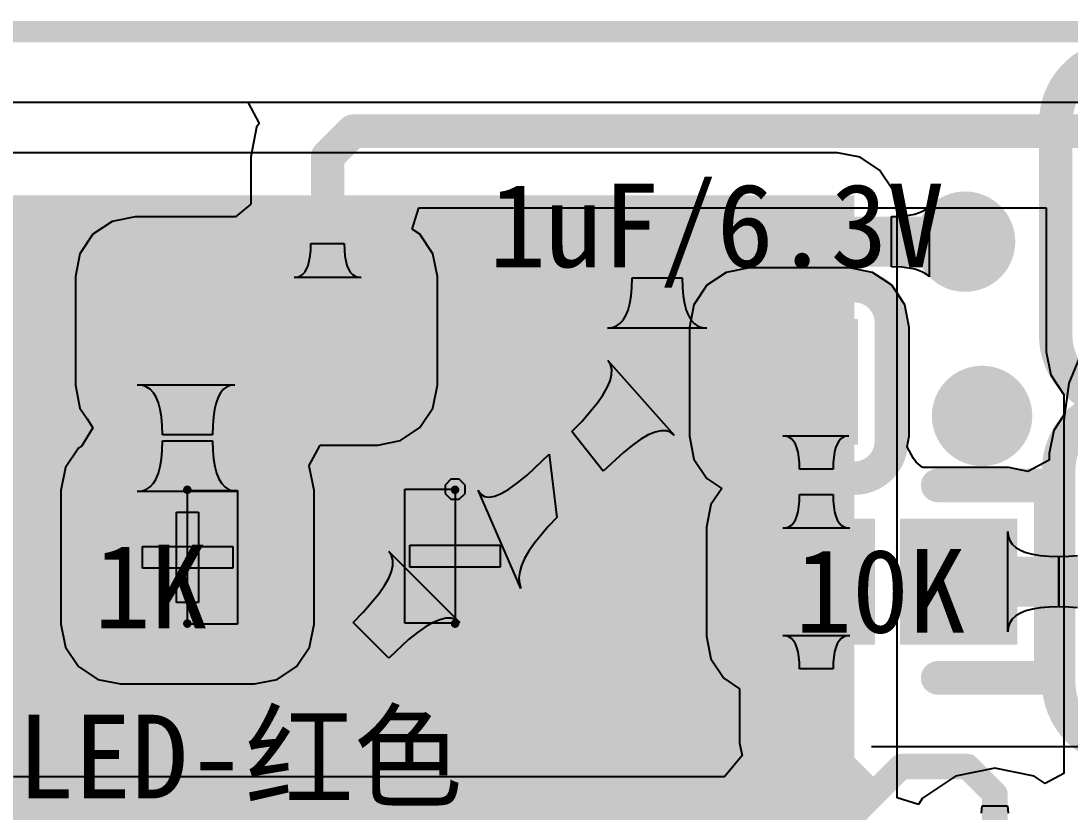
# Model space of a CAD drawing. Header units: millimetres. Extents: x -30 to 3.5, y -1.1 to 91.3.
# Drawn here: x -16.34 to -10.06, y 86.58 to 91.31 of the extents above; entities that cross this region are included whole.
import ezdxf

# ---------------------------------------------------------------- set-up
doc = ezdxf.new("R2010")
doc.units = ezdxf.units.MM
for name, color, linetype in [('BottomLayer', 5, 'Continuous'), ('BottomOverlay', 54, 'Continuous'), ('BottomPaste', 16, 'Continuous'), ('BottomSolder', 6, 'Continuous'), ('KeepOutLayer', 6, 'Continuous'), ('Mechanical15', 56, 'Continuous'), ('Mechanical6', 56, 'Continuous'), ('MultiLayer', 9, 'Continuous'), ('TopLayer', 1, 'Continuous'), ('TopOverlay', 2, 'Continuous'), ('TopPaste', 8, 'Continuous'), ('TopSolder', 216, 'Continuous'), ('ViaHoleLayer', 16, 'Continuous')]:
    doc.layers.add(name, color=color, linetype=linetype)

# ---------------------------------------------------------------- blocks, each defined once
blk = doc.blocks.new('LC_0402_R_21')
at = {"layer": 'TopLayer'}
for points in [[(-0.725, -0.325), (-0.125, -0.325), (-0.725, 0.325), (-0.125, 0.325)], [(0.125, -0.325), (0.725, -0.325), (0.125, 0.325), (0.725, 0.325)]]:
    blk.add_solid(points, dxfattribs=at)
at = {"layer": 'TopOverlay', "const_width": 0.2}
for points in [[(-0.975, 0.575), (-0.3, 0.575)], [(-0.975, -0.575), (-0.975, 0.575)], [(0.3, 0.575), (0.975, 0.575)], [(0.975, -0.575), (0.975, 0.575)], [(-0.975, -0.575), (-0.3, -0.575)], [(0.3, -0.575), (0.975, -0.575)]]:
    blk.add_lwpolyline(points, dxfattribs=at)
at = {"layer": 'TopOverlay', "const_width": 0.1}
for points in [[(-1.025, 0.575, 1), (-0.925, 0.575, 1)], [(-1.025, 0.575, 1), (-0.925, 0.575, 1)], [(-0.35, 0.575, 1), (-0.25, 0.575, 1)], [(0.25, 0.575, 1), (0.35, 0.575, 1)], [(0.925, 0.575, 1), (1.025, 0.575, 1)], [(0.925, 0.575, 1), (1.025, 0.575, 1)], [(-1.025, -0.575, 1), (-0.925, -0.575, 1)], [(-1.025, -0.575, 1), (-0.925, -0.575, 1)], [(-0.35, -0.575, 1), (-0.25, -0.575, 1)], [(0.25, -0.575, 1), (0.35, -0.575, 1)], [(0.925, -0.575, 1), (1.025, -0.575, 1)], [(0.925, -0.575, 1), (1.025, -0.575, 1)]]:
    blk.add_lwpolyline(points, format="xyb", close=True, dxfattribs=at)
at = {"layer": 'TopPaste'}
for points in [[(-0.725, -0.325), (-0.125, -0.325), (-0.725, 0.325), (-0.125, 0.325)], [(0.125, -0.325), (0.725, -0.325), (0.125, 0.325), (0.725, 0.325)]]:
    blk.add_solid(points, dxfattribs=at)
at = {"layer": 'TopSolder'}
for points in [[(-0.7758, -0.3758), (-0.0742, -0.3758), (-0.7758, 0.3758), (-0.0742, 0.3758)], [(0.0742, -0.3758), (0.7758, -0.3758), (0.0742, 0.3758), (0.7758, 0.3758)]]:
    blk.add_solid(points, dxfattribs=at)
blk = doc.blocks.new('LC_0402_R_25')
at = {"layer": 'TopLayer'}
for points in [[(-0.725, -0.325), (-0.125, -0.325), (-0.725, 0.325), (-0.125, 0.325)], [(0.125, -0.325), (0.725, -0.325), (0.125, 0.325), (0.725, 0.325)]]:
    blk.add_solid(points, dxfattribs=at)
at = {"layer": 'TopOverlay', "const_width": 0.2}
for points in [[(-0.975, -0.575), (-0.975, 0.575)], [(-0.975, 0.575), (-0.3, 0.575)], [(0.3, 0.575), (0.975, 0.575)], [(0.975, -0.575), (0.975, 0.575)], [(-0.975, -0.575), (-0.3, -0.575)], [(0.3, -0.575), (0.975, -0.575)]]:
    blk.add_lwpolyline(points, dxfattribs=at)
at = {"layer": 'TopOverlay', "const_width": 0.1}
for points in [[(-1.025, 0.575, 1), (-0.925, 0.575, 1)], [(-1.025, 0.575, 1), (-0.925, 0.575, 1)], [(-0.35, 0.575, 1), (-0.25, 0.575, 1)], [(0.25, 0.575, 1), (0.35, 0.575, 1)], [(0.925, 0.575, 1), (1.025, 0.575, 1)], [(0.925, 0.575, 1), (1.025, 0.575, 1)], [(-1.025, -0.575, 1), (-0.925, -0.575, 1)], [(-1.025, -0.575, 1), (-0.925, -0.575, 1)], [(-0.35, -0.575, 1), (-0.25, -0.575, 1)], [(0.25, -0.575, 1), (0.35, -0.575, 1)], [(0.925, -0.575, 1), (1.025, -0.575, 1)], [(0.925, -0.575, 1), (1.025, -0.575, 1)]]:
    blk.add_lwpolyline(points, format="xyb", close=True, dxfattribs=at)
at = {"layer": 'TopPaste'}
for points in [[(-0.725, -0.325), (-0.125, -0.325), (-0.725, 0.325), (-0.125, 0.325)], [(0.125, -0.325), (0.725, -0.325), (0.125, 0.325), (0.725, 0.325)]]:
    blk.add_solid(points, dxfattribs=at)
at = {"layer": 'TopSolder'}
for points in [[(-0.7758, -0.3758), (-0.0742, -0.3758), (-0.7758, 0.3758), (-0.0742, 0.3758)], [(0.0742, -0.3758), (0.7758, -0.3758), (0.0742, 0.3758), (0.7758, 0.3758)]]:
    blk.add_solid(points, dxfattribs=at)
blk = doc.blocks.new('18650_BATTERY_B_27')
at = {"layer": 'BottomLayer'}
blk.add_solid([(-82.7052, -13.5), (-76.7052, -13.5), (-82.7052, -7.5), (-76.7052, -7.5)], dxfattribs=at)
at = {"layer": 'BottomPaste'}
blk.add_solid([(-82.7052, -13.5), (-76.7052, -13.5), (-82.7052, -7.5), (-76.7052, -7.5)], dxfattribs=at)
at = {"layer": 'BottomSolder'}
blk.add_solid([(-82.8068, -13.6016), (-76.6036, -13.6016), (-82.8068, -7.3984), (-76.6036, -7.3984)], dxfattribs=at)
blk = doc.blocks.new('LED0603_RD_RED_32')
at = {"layer": 'Mechanical15'}
for p, q in [((-0.7996, -0.4035), (-0.7996, 0.3965)), ((-0.7996, 0.3965), (-0.4996, 0.3965)), ((-0.4996, 0.3965), (-0.4996, -0.4035)), ((0.5004, -0.3965), (0.5004, 0.4035)), ((0.5004, 0.4035), (0.8004, 0.4035)), ((0.8004, 0.4035), (0.8004, -0.3965)), ((-0.8244, -0.3435), (-0.8596, -0.3786)), ((-0.7747, -0.3435), (-0.8244, -0.3435)), ((-0.7396, -0.3786), (-0.7747, -0.3435)), ((-0.8596, -0.3786), (-0.8596, -0.4035)), ((-0.8596, -0.4035), (-0.8596, -0.4283)), ((-0.8596, -0.4283), (-0.8244, -0.4635)), ((-0.7996, -0.4035), (-0.7996, -0.4035)), ((-0.4996, -0.4035), (-0.7996, -0.4035)), ((-0.7747, -0.4635), (-0.7396, -0.4283)), ((-0.7396, -0.4035), (-0.7396, -0.3786)), ((-0.7396, -0.4035), (-0.7396, -0.4035)), ((-0.7396, -0.4283), (-0.7396, -0.4035)), ((-0.7396, -0.4035), (-0.7396, -0.4035)), ((0.5004, -0.3965), (0.5004, -0.3965)), ((0.8004, -0.3965), (0.5004, -0.3965)), ((-0.8244, -0.4635), (-0.7747, -0.4635))]:
    blk.add_line(p, q, dxfattribs=at)
at = {"layer": 'Mechanical15', "const_width": 0.0508}
for points in [[(0.8004, 0.4), (-0.7996, 0.4)], [(-0.7996, 0.4), (-0.7996, -0.4)], [(0.8004, 0.4), (0.8004, -0.4)], [(0.8004, -0.4), (-0.7996, -0.4)]]:
    blk.add_lwpolyline(points, dxfattribs=at)
at = {"layer": 'Mechanical15', "const_width": 0.0254}
for points in [[(-0.8123, 0.4, 1), (-0.7869, 0.4, 1)], [(-0.8123, 0.4, 1), (-0.7869, 0.4, 1)], [(0.7877, 0.4, 1), (0.8131, 0.4, 1)], [(0.7877, 0.4, 1), (0.8131, 0.4, 1)], [(-0.8123, -0.4, 1), (-0.7869, -0.4, 1)], [(-0.8123, -0.4, 1), (-0.7869, -0.4, 1)], [(0.7877, -0.4, 1), (0.8131, -0.4, 1)], [(0.7877, -0.4, 1), (0.8131, -0.4, 1)]]:
    blk.add_lwpolyline(points, format="xyb", close=True, dxfattribs=at)
at = {"layer": 'Mechanical6'}
for p, q in [((0.7346, -0.2671), (0.7346, 0.2729)), ((0.7346, 0.2729), (0.8645, 0.2729)), ((0.8645, 0.2729), (0.8645, -0.2671)), ((0.5289, 0.0684), (0.5289, 0.0684)), ((0.5289, 0.0684), (1.0689, 0.0684)), ((0.5289, -0.0616), (0.5289, 0.0684)), ((1.0689, 0.0684), (1.0689, -0.0616)), ((-1.07, 0.0615), (-1.07, 0.0615)), ((-1.07, 0.0615), (-0.53, 0.0615)), ((-1.07, -0.0685), (-1.07, 0.0615)), ((-0.53, 0.0615), (-0.53, -0.0685)), ((1.0689, -0.0616), (0.5289, -0.0616)), ((-0.53, -0.0685), (-1.07, -0.0685)), ((0.7346, -0.2671), (0.7346, -0.2671)), ((0.8645, -0.2671), (0.7346, -0.2671))]:
    blk.add_line(p, q, dxfattribs=at)
at = {"layer": 'TopLayer'}
for points in [[(-0.3997, -0.4034), (-0.3997, 0.3966), (-1.1997, -0.4034), (-1.1997, 0.3966)], [(1.1995, -0.3965), (1.1995, 0.4035), (0.3995, -0.3965), (0.3995, 0.4035)]]:
    blk.add_solid(points, dxfattribs=at)
at = {"layer": 'TopOverlay', "const_width": 0.15}
for points in [[(-1.1897, 0.7543), (-1.4896, 0.4543)], [(-0.1396, 0.7543), (-1.1897, 0.7543)], [(1.3905, 0.7566), (0.2404, 0.7566)], [(1.3905, 0.7565), (1.3905, -0.7235)], [(-1.4896, 0.4543), (-1.4896, 0.3542)], [(-1.4896, 0.3542), (-1.4896, -0.3457)], [(0.2204, 0.3465), (-0.1196, 0.0065)], [(0.2204, 0.3565), (0.2204, -0.3235)], [(0.2204, 0.3565), (0.2204, 0.3465)], [(0.2204, 0.0065), (-0.1196, 0.0065)], [(0.2105, -0.3235), (-0.1196, 0.0065)], [(0.2204, -0.3235), (0.2105, -0.3235)], [(-1.4896, -0.3457), (-1.4896, -0.4458)], [(-1.1897, -0.7458), (-1.4896, -0.4458)], [(-0.1396, -0.7458), (-1.1897, -0.7458)], [(1.3905, -0.7436), (0.2404, -0.7436)]]:
    blk.add_lwpolyline(points, dxfattribs=at)
at = {"layer": 'TopOverlay', "const_width": 0.075}
for points in [[(-1.2272, 0.7543, 1), (-1.1522, 0.7543, 1)], [(-1.2272, 0.7543, 1), (-1.1522, 0.7543, 1)], [(-0.1771, 0.7543, 1), (-0.1021, 0.7543, 1)], [(0.2029, 0.7566, 1), (0.2779, 0.7566, 1)], [(1.353, 0.7566, 1), (1.428, 0.7566, 1)], [(1.353, 0.7565, 1), (1.428, 0.7565, 1)], [(-1.5271, 0.4543, 1), (-1.4521, 0.4543, 1)], [(-1.5271, 0.4543, 1), (-1.4521, 0.4543, 1)], [(-1.5271, 0.3542, 1), (-1.4521, 0.3542, 1)], [(-1.5271, 0.3542, 1), (-1.4521, 0.3542, 1)], [(0.1829, 0.3565, 1), (0.2579, 0.3565, 1)], [(0.1829, 0.3565, 1), (0.2579, 0.3565, 1)], [(0.1829, 0.3465, 1), (0.2579, 0.3465, 1)], [(0.1829, 0.3465, 1), (0.2579, 0.3465, 1)], [(-0.1571, 0.0065, 1), (-0.0821, 0.0065, 1)], [(-0.1571, 0.0065, 1), (-0.0821, 0.0065, 1)], [(-0.1571, 0.0065, 1), (-0.0821, 0.0065, 1)], [(0.1829, 0.0065, 1), (0.2579, 0.0065, 1)], [(0.173, -0.3235, 1), (0.248, -0.3235, 1)], [(0.173, -0.3235, 1), (0.248, -0.3235, 1)], [(0.1829, -0.3235, 1), (0.2579, -0.3235, 1)], [(0.1829, -0.3235, 1), (0.2579, -0.3235, 1)], [(-1.5271, -0.3457, 1), (-1.4521, -0.3457, 1)], [(-1.5271, -0.3457, 1), (-1.4521, -0.3457, 1)], [(-1.5271, -0.4458, 1), (-1.4521, -0.4458, 1)], [(-1.5271, -0.4458, 1), (-1.4521, -0.4458, 1)], [(-1.2272, -0.7458, 1), (-1.1522, -0.7458, 1)], [(-1.2272, -0.7458, 1), (-1.1522, -0.7458, 1)], [(-0.1771, -0.7458, 1), (-0.1021, -0.7458, 1)], [(0.2029, -0.7436, 1), (0.2779, -0.7436, 1)], [(1.353, -0.7235, 1), (1.428, -0.7235, 1)], [(1.353, -0.7436, 1), (1.428, -0.7436, 1)]]:
    blk.add_lwpolyline(points, format="xyb", close=True, dxfattribs=at)
at = {"layer": 'TopPaste'}
for points in [[(-0.3997, -0.4034), (-0.3997, 0.3966), (-1.1997, -0.4034), (-1.1997, 0.3966)], [(1.1995, -0.3965), (1.1995, 0.4035), (0.3995, -0.3965), (0.3995, 0.4035)]]:
    blk.add_solid(points, dxfattribs=at)
at = {"layer": 'TopSolder'}
for points in [[(1.3011, -0.4981), (1.3011, 0.5051), (0.2979, -0.4981), (0.2979, 0.5051)], [(-0.2981, -0.505), (-0.2981, 0.4982), (-1.3013, -0.505), (-1.3013, 0.4982)]]:
    blk.add_solid(points, dxfattribs=at)
blk = doc.blocks.new('LC_0402_C_50')
at = {"layer": 'TopLayer'}
for points in [[(-0.725, -0.325), (-0.125, -0.325), (-0.725, 0.325), (-0.125, 0.325)], [(0.125, -0.325), (0.725, -0.325), (0.125, 0.325), (0.725, 0.325)]]:
    blk.add_solid(points, dxfattribs=at)
at = {"layer": 'TopOverlay', "const_width": 0.2}
for points in [[(-0.975, 0.355, -0.414214), (-0.755, 0.575)], [(0.755, 0.575, -0.414214), (0.975, 0.355)], [(-0.755, -0.575, -0.414214), (-0.975, -0.355)], [(0.975, -0.355, -0.414214), (0.755, -0.575)]]:
    blk.add_lwpolyline(points, format="xyb", dxfattribs=at)
at = {"layer": 'TopOverlay', "const_width": 0.1}
for points in [[(-0.805, 0.575, 1), (-0.705, 0.575, 1)], [(-0.8, 0.575, 1), (-0.7, 0.575, 1)], [(-0.35, 0.575, 1), (-0.25, 0.575, 1)], [(0.25, 0.575, 1), (0.35, 0.575, 1)], [(0.7, 0.575, 1), (0.8, 0.575, 1)], [(0.705, 0.575, 1), (0.805, 0.575, 1)], [(-1.025, 0.355, 1), (-0.925, 0.355, 1)], [(-1.025, 0.355, 1), (-0.925, 0.355, 1)], [(0.925, 0.355, 1), (1.025, 0.355, 1)], [(0.925, 0.355, 1), (1.025, 0.355, 1)], [(-1.025, -0.355, 1), (-0.925, -0.355, 1)], [(-1.025, -0.355, 1), (-0.925, -0.355, 1)], [(0.925, -0.355, 1), (1.025, -0.355, 1)], [(0.925, -0.355, 1), (1.025, -0.355, 1)], [(-0.805, -0.575, 1), (-0.705, -0.575, 1)], [(-0.8, -0.575, 1), (-0.7, -0.575, 1)], [(-0.35, -0.575, 1), (-0.25, -0.575, 1)], [(0.25, -0.575, 1), (0.35, -0.575, 1)], [(0.7, -0.575, 1), (0.8, -0.575, 1)], [(0.705, -0.575, 1), (0.805, -0.575, 1)]]:
    blk.add_lwpolyline(points, format="xyb", close=True, dxfattribs=at)
at = {"layer": 'TopOverlay', "const_width": 0.2}
for points in [[(-0.3, 0.575), (-0.75, 0.575)], [(0.75, 0.575), (0.3, 0.575)], [(-0.975, 0.355), (-0.975, -0.355)], [(0.975, 0.355), (0.975, -0.355)], [(-0.3, -0.575), (-0.75, -0.575)], [(0.75, -0.575), (0.3, -0.575)]]:
    blk.add_lwpolyline(points, dxfattribs=at)
at = {"layer": 'TopPaste'}
for points in [[(-0.725, -0.325), (-0.125, -0.325), (-0.725, 0.325), (-0.125, 0.325)], [(0.125, -0.325), (0.725, -0.325), (0.125, 0.325), (0.725, 0.325)]]:
    blk.add_solid(points, dxfattribs=at)
at = {"layer": 'TopSolder'}
for points in [[(-0.7758, -0.3758), (-0.0742, -0.3758), (-0.7758, 0.3758), (-0.0742, 0.3758)], [(0.0742, -0.3758), (0.7758, -0.3758), (0.0742, 0.3758), (0.7758, 0.3758)]]:
    blk.add_solid(points, dxfattribs=at)
blk = doc.blocks.new('LC_0805_C_51')
at = {"layer": 'TopLayer'}
for points in [[(-1.47, -0.735), (-0.31, -0.735), (-1.47, 0.735), (-0.31, 0.735)], [(0.31, -0.735), (1.47, -0.735), (0.31, 0.735), (1.47, 0.735)]]:
    blk.add_solid(points, dxfattribs=at)
at = {"layer": 'TopOverlay', "const_width": 0.2}
for points in [[(-1.77, 0.635, -0.414214), (-1.37, 1.035)], [(1.37, 1.035, -0.414213), (1.77, 0.635)], [(-1.37, -1.035, -0.414213), (-1.77, -0.635)], [(1.77, -0.635, -0.414214), (1.37, -1.035)]]:
    blk.add_lwpolyline(points, format="xyb", dxfattribs=at)
for points in [[(-1.37, 1.035), (-0.45, 1.035)], [(0.45, 1.035), (1.37, 1.035)], [(-1.77, -0.635), (-1.77, 0.635)], [(1.77, -0.635), (1.77, 0.635)], [(-1.37, -1.035), (-0.45, -1.035)], [(0.45, -1.035), (1.37, -1.035)]]:
    blk.add_lwpolyline(points, dxfattribs=at)
at = {"layer": 'TopOverlay', "const_width": 0.1}
for points in [[(-1.42, 1.035, 1), (-1.32, 1.035, 1)], [(-1.42, 1.035, 1), (-1.32, 1.035, 1)], [(-0.5, 1.035, 1), (-0.4, 1.035, 1)], [(0.4, 1.035, 1), (0.5, 1.035, 1)], [(1.32, 1.035, 1), (1.42, 1.035, 1)], [(1.32, 1.035, 1), (1.42, 1.035, 1)], [(-1.82, 0.635, 1), (-1.72, 0.635, 1)], [(-1.82, 0.635, 1), (-1.72, 0.635, 1)], [(1.72, 0.635, 1), (1.82, 0.635, 1)], [(1.72, 0.635, 1), (1.82, 0.635, 1)], [(-1.82, -0.635, 1), (-1.72, -0.635, 1)], [(-1.82, -0.635, 1), (-1.72, -0.635, 1)], [(1.72, -0.635, 1), (1.82, -0.635, 1)], [(1.72, -0.635, 1), (1.82, -0.635, 1)], [(-1.42, -1.035, 1), (-1.32, -1.035, 1)], [(-1.42, -1.035, 1), (-1.32, -1.035, 1)], [(-0.5, -1.035, 1), (-0.4, -1.035, 1)], [(0.4, -1.035, 1), (0.5, -1.035, 1)], [(1.32, -1.035, 1), (1.42, -1.035, 1)], [(1.32, -1.035, 1), (1.42, -1.035, 1)]]:
    blk.add_lwpolyline(points, format="xyb", close=True, dxfattribs=at)
at = {"layer": 'TopPaste'}
for points in [[(-1.47, -0.735), (-0.31, -0.735), (-1.47, 0.735), (-0.31, 0.735)], [(0.31, -0.735), (1.47, -0.735), (0.31, 0.735), (1.47, 0.735)]]:
    blk.add_solid(points, dxfattribs=at)
at = {"layer": 'TopSolder'}
for points in [[(-1.5716, -0.8366), (-0.2084, -0.8366), (-1.5716, 0.8366), (-0.2084, 0.8366)], [(0.2084, -0.8366), (1.5716, -0.8366), (0.2084, 0.8366), (1.5716, 0.8366)]]:
    blk.add_solid(points, dxfattribs=at)
blk = doc.blocks.new('LC_0805_C_52')
at = {"layer": 'TopLayer'}
for points in [[(-1.47, -0.735), (-0.31, -0.735), (-1.47, 0.735), (-0.31, 0.735)], [(0.31, -0.735), (1.47, -0.735), (0.31, 0.735), (1.47, 0.735)]]:
    blk.add_solid(points, dxfattribs=at)
at = {"layer": 'TopOverlay', "const_width": 0.2}
for points in [[(-1.77, 0.635, -0.414214), (-1.37, 1.035)], [(1.37, 1.035, -0.414213), (1.77, 0.635)], [(-1.37, -1.035, -0.414213), (-1.77, -0.635)], [(1.77, -0.635, -0.414214), (1.37, -1.035)]]:
    blk.add_lwpolyline(points, format="xyb", dxfattribs=at)
for points in [[(-1.37, 1.035), (-0.45, 1.035)], [(0.45, 1.035), (1.37, 1.035)], [(-1.77, -0.635), (-1.77, 0.635)], [(1.77, -0.635), (1.77, 0.635)], [(-1.37, -1.035), (-0.45, -1.035)], [(0.45, -1.035), (1.37, -1.035)]]:
    blk.add_lwpolyline(points, dxfattribs=at)
at = {"layer": 'TopOverlay', "const_width": 0.1}
for points in [[(-1.42, 1.035, 1), (-1.32, 1.035, 1)], [(-1.42, 1.035, 1), (-1.32, 1.035, 1)], [(-0.5, 1.035, 1), (-0.4, 1.035, 1)], [(0.4, 1.035, 1), (0.5, 1.035, 1)], [(1.32, 1.035, 1), (1.42, 1.035, 1)], [(1.32, 1.035, 1), (1.42, 1.035, 1)], [(-1.82, 0.635, 1), (-1.72, 0.635, 1)], [(-1.82, 0.635, 1), (-1.72, 0.635, 1)], [(1.72, 0.635, 1), (1.82, 0.635, 1)], [(1.72, 0.635, 1), (1.82, 0.635, 1)], [(-1.82, -0.635, 1), (-1.72, -0.635, 1)], [(-1.82, -0.635, 1), (-1.72, -0.635, 1)], [(1.72, -0.635, 1), (1.82, -0.635, 1)], [(1.72, -0.635, 1), (1.82, -0.635, 1)], [(-1.42, -1.035, 1), (-1.32, -1.035, 1)], [(-1.42, -1.035, 1), (-1.32, -1.035, 1)], [(-0.5, -1.035, 1), (-0.4, -1.035, 1)], [(0.4, -1.035, 1), (0.5, -1.035, 1)], [(1.32, -1.035, 1), (1.42, -1.035, 1)], [(1.32, -1.035, 1), (1.42, -1.035, 1)]]:
    blk.add_lwpolyline(points, format="xyb", close=True, dxfattribs=at)
at = {"layer": 'TopPaste'}
for points in [[(-1.47, -0.735), (-0.31, -0.735), (-1.47, 0.735), (-0.31, 0.735)], [(0.31, -0.735), (1.47, -0.735), (0.31, 0.735), (1.47, 0.735)]]:
    blk.add_solid(points, dxfattribs=at)
at = {"layer": 'TopSolder'}
for points in [[(-1.5716, -0.8366), (-0.2084, -0.8366), (-1.5716, 0.8366), (-0.2084, 0.8366)], [(0.2084, -0.8366), (1.5716, -0.8366), (0.2084, 0.8366), (1.5716, 0.8366)]]:
    blk.add_solid(points, dxfattribs=at)

msp = doc.modelspace()

# ---------------------------------------------------------------- linework, layer by layer
at = {"layer": 'BottomLayer'}
for p, q in [((-25.0212, 90.826), (-4.1961, 90.826)), ((-11.4564, 90.5237), (-17.4564, 90.5237)), ((-11.3198, 90.4965), (-11.4564, 90.5237)), ((-11.2041, 90.4191), (-11.3198, 90.4965)), ((-11.1267, 90.3034), (-11.2041, 90.4191)), ((-11.0995, 90.1668), (-11.1267, 90.3034)), ((-11.0995, 86.6676), (-11.0995, 90.1668)), ((-9.9881, 89.3541), (-10.0737, 89.1473)), ((-10.0737, 89.1473), (-10.1029, 88.9254)), ((-10.1029, 88.9254), (-10.1029, 86.8136)), ((-10.7497, 86.7982), (-10.9482, 86.6656)), ((-10.5156, 86.8448), (-10.7497, 86.7982)), ((-10.2815, 86.7982), (-10.5156, 86.8448)), ((-10.2149, 86.7537), (-10.2815, 86.7982)), ((-10.1029, 86.8136), (-10.2149, 86.7537)), ((-10.9725, 86.6291), (-11.0995, 86.6676)), ((-10.9482, 86.6656), (-10.9725, 86.6291))]:
    msp.add_line(p, q, dxfattribs=at)
for points, const_width in [([(-10.8434, 89.9922, 1), (-10.5434, 89.9922, 1)], 0.3), ([(-10.7418, 88.9508, 1), (-10.4418, 88.9508, 1)], 0.3), ([(-14.9994, 87.2236, 1), (-13.4994, 87.2236, 1)], 1.5)]:
    msp.add_lwpolyline(points, format="xyb", close=True, dxfattribs=dict(at, const_width=const_width))
at = {"layer": 'BottomLayer', "const_width": 3}
msp.add_lwpolyline([(-17.923, 83.55), (-14.2494, 87.2236)], dxfattribs=at)
at = {"layer": 'BottomOverlay'}
msp.add_line((-11.2522, 86.9751), (-6.1104, 86.9751), dxfattribs=at)
at = {"layer": 'KeepOutLayer', "const_width": 0.127}
msp.add_lwpolyline([(-26.9748, 91.2476), (-2.032, 91.2476)], dxfattribs=at)
at = {"layer": 'MultiLayer', "const_width": 0.3}
for points in [[(-10.8434, 89.9922, 1), (-10.5434, 89.9922, 1)], [(-10.7418, 88.9508, 1), (-10.4418, 88.9508, 1)]]:
    msp.add_lwpolyline(points, format="xyb", close=True, dxfattribs=at)
at = {"layer": 'TopLayer'}
for p, q in [((-20.5009, 90.826), (-14.9797, 90.826)), ((-14.9797, 90.826), (-14.9118, 90.699)), ((-14.9118, 90.699), (-14.9273, 90.6758)), ((-14.9273, 90.6758), (-14.9622, 90.5002)), ((-14.9622, 90.5002), (-14.9622, 90.2155)), ((-14.9622, 90.2155), (-15.0534, 90.1407)), ((-13.9969, 90.0668), (-13.9584, 90.1938)), ((-13.9584, 90.1938), (-10.2089, 90.1938)), ((-10.9526, 90.1716), (-10.9355, 90.1806)), ((-10.9355, 90.1806), (-10.9205, 90.1908)), ((-10.9205, 90.1908), (-10.9076, 90.2022)), ((-10.9076, 90.2022), (-10.9076, 89.7822)), ((-10.2089, 90.1938), (-10.2089, 89.3334)), ((-15.79, 90.1135), (-15.9057, 90.0361)), ((-15.6534, 90.1407), (-15.79, 90.1135)), ((-15.0534, 90.1407), (-15.6534, 90.1407)), ((-11.1332, 90.1422), (-11.1009, 90.1428)), ((-11.1332, 89.8422), (-11.1332, 90.1422)), ((-11.1009, 90.1428), (-11.0429, 90.1476)), ((-11.0429, 90.1476), (-11.0171, 90.1518)), ((-11.0171, 90.1518), (-10.9934, 90.1572)), ((-10.9934, 90.1572), (-10.972, 90.1638)), ((-10.972, 90.1638), (-10.9526, 90.1716)), ((-13.9511, 90.0361), (-13.9969, 90.0668)), ((-15.9057, 90.0361), (-15.9831, 89.9204)), ((-13.8737, 89.9204), (-13.9511, 90.0361)), ((-14.6074, 89.9074), (-14.6044, 89.9419)), ((-14.6044, 89.9419), (-14.6034, 89.9805)), ((-14.6034, 89.9805), (-14.4034, 89.9805)), ((-14.4034, 89.9805), (-14.4024, 89.9419)), ((-14.4024, 89.9419), (-14.3994, 89.9074)), ((-15.9831, 89.9204), (-16.0103, 89.7838)), ((-14.6194, 89.8505), (-14.6124, 89.8769)), ((-14.6124, 89.8769), (-14.6074, 89.9074)), ((-14.3994, 89.9074), (-14.3944, 89.8769)), ((-14.3944, 89.8769), (-14.3874, 89.8505)), ((-13.8465, 89.7838), (-13.8737, 89.9204)), ((-14.6524, 89.7957), (-14.6394, 89.8099)), ((-14.6394, 89.8099), (-14.6284, 89.8282)), ((-14.6284, 89.8282), (-14.6194, 89.8505)), ((-14.3874, 89.8505), (-14.3784, 89.8282)), ((-14.3784, 89.8282), (-14.3674, 89.8099)), ((-14.3674, 89.8099), (-14.3544, 89.7957)), ((-12.1206, 89.8087), (-12.2363, 89.7313)), ((-11.984, 89.8359), (-12.1206, 89.8087)), ((-11.384, 89.8359), (-11.984, 89.8359)), ((-11.2474, 89.8087), (-11.384, 89.8359)), ((-11.1317, 89.7313), (-11.2474, 89.8087)), ((-11.0708, 89.8398), (-11.1332, 89.8422)), ((-11.0429, 89.8368), (-11.0708, 89.8398)), ((-11.0171, 89.8326), (-11.0429, 89.8368)), ((-10.9934, 89.8272), (-11.0171, 89.8326)), ((-10.972, 89.8206), (-10.9934, 89.8272)), ((-10.9526, 89.8128), (-10.972, 89.8206)), ((-10.9355, 89.8038), (-10.9526, 89.8128)), ((-10.9205, 89.7936), (-10.9355, 89.8038)), ((-16.0103, 89.7838), (-16.0103, 89.1338)), ((-14.7034, 89.7775), (-14.6844, 89.7795)), ((-14.3034, 89.7775), (-14.7034, 89.7775)), ((-14.6844, 89.7795), (-14.6674, 89.7856)), ((-14.6674, 89.7856), (-14.6524, 89.7957)), ((-14.3544, 89.7957), (-14.3394, 89.7856)), ((-14.3394, 89.7856), (-14.3224, 89.7795)), ((-14.3224, 89.7795), (-14.3034, 89.7775)), ((-13.8465, 89.1338), (-13.8465, 89.7838)), ((-12.6855, 89.7187), (-12.684, 89.7757)), ((-12.684, 89.7757), (-12.384, 89.7757)), ((-12.384, 89.7757), (-12.3825, 89.7187)), ((-10.9076, 89.7822), (-10.9205, 89.7936)), ((-12.6899, 89.6677), (-12.6855, 89.7187)), ((-12.3825, 89.7187), (-12.3781, 89.6677)), ((-12.2363, 89.7313), (-12.3137, 89.6156)), ((-11.0543, 89.6156), (-11.1317, 89.7313)), ((-12.7075, 89.5837), (-12.6972, 89.6227)), ((-12.6972, 89.6227), (-12.6899, 89.6677)), ((-12.3781, 89.6677), (-12.3708, 89.6227)), ((-12.3708, 89.6227), (-12.3605, 89.5837)), ((-12.3137, 89.6156), (-12.3409, 89.479)), ((-11.0271, 89.479), (-11.0543, 89.6156)), ((-12.7368, 89.5237), (-12.7207, 89.5507)), ((-12.7207, 89.5507), (-12.7075, 89.5837)), ((-12.3605, 89.5837), (-12.3473, 89.5507)), ((-12.3473, 89.5507), (-12.3312, 89.5237)), ((-12.8028, 89.4787), (-12.7779, 89.4877)), ((-12.7779, 89.4877), (-12.7559, 89.5027)), ((-12.7559, 89.5027), (-12.7368, 89.5237)), ((-12.3312, 89.5237), (-12.3121, 89.5027)), ((-12.3121, 89.5027), (-12.2901, 89.4877)), ((-12.2901, 89.4877), (-12.2652, 89.4787)), ((-12.8307, 89.4757), (-12.8028, 89.4787)), ((-12.2373, 89.4757), (-12.8307, 89.4757)), ((-12.3409, 89.479), (-12.3409, 88.829)), ((-12.2652, 89.4787), (-12.2373, 89.4757)), ((-11.0271, 88.829), (-11.0271, 89.479)), ((-10.2089, 89.3334), (-10.1817, 89.1968)), ((-12.8121, 89.2574), (-12.8277, 89.2816)), ((-12.8277, 89.2816), (-12.4314, 88.8353)), ((-12.8048, 89.2292), (-12.8121, 89.2574)), ((-12.8149, 89.1605), (-12.8057, 89.1969)), ((-12.8057, 89.1969), (-12.8048, 89.2292)), ((-10.1817, 89.1968), (-10.1043, 89.0811)), ((-16.0103, 89.1338), (-15.9831, 88.9972)), ((-15.6121, 89.1341), (-15.6406, 89.1371)), ((-15.6406, 89.1371), (-15.0567, 89.1371)), ((-15.5866, 89.1251), (-15.6121, 89.1341)), ((-15.5641, 89.1101), (-15.5866, 89.1251)), ((-15.5446, 89.0891), (-15.5641, 89.1101)), ((-15.125, 89.1101), (-15.1424, 89.0891)), ((-15.1049, 89.1251), (-15.125, 89.1101)), ((-15.0821, 89.1341), (-15.1049, 89.1251)), ((-15.0567, 89.1371), (-15.0821, 89.1341)), ((-13.8737, 88.9972), (-13.8465, 89.1338)), ((-12.8579, 89.0757), (-12.8323, 89.1201)), ((-12.8323, 89.1201), (-12.8149, 89.1605)), ((-15.5281, 89.0621), (-15.5446, 89.0891)), ((-15.5146, 89.0291), (-15.5281, 89.0621)), ((-15.1571, 89.0621), (-15.1692, 89.0291)), ((-15.1424, 89.0891), (-15.1571, 89.0621)), ((-12.8918, 89.0272), (-12.8579, 89.0757)), ((-10.1043, 89.0811), (-10.1029, 89.0801)), ((-10.1029, 89.0801), (-10.1029, 88.9545)), ((-15.9831, 88.9972), (-15.9408, 88.934)), ((-15.5041, 88.9901), (-15.5146, 89.0291)), ((-15.4966, 88.9451), (-15.5041, 88.9901)), ((-15.1785, 88.9901), (-15.1852, 88.9451)), ((-15.1692, 89.0291), (-15.1785, 88.9901)), ((-13.9511, 88.8815), (-13.8737, 88.9972)), ((-12.9842, 88.918), (-12.8918, 89.0272)), ((-15.9408, 88.934), (-15.9063, 88.8805)), ((-15.4921, 88.8941), (-15.4966, 88.9451)), ((-15.1852, 88.9451), (-15.1892, 88.8941)), ((-10.1029, 88.9545), (-10.1637, 88.8636)), ((-15.9063, 88.8805), (-15.9713, 88.7725)), ((-15.4906, 88.8371), (-15.4921, 88.8941)), ((-15.1892, 88.8941), (-15.1906, 88.8371)), ((-14.0668, 88.8041), (-13.9511, 88.8815)), ((-13.0428, 88.8573), (-12.9842, 88.918)), ((-12.8557, 88.6202), (-13.0428, 88.8573)), ((-12.5109, 88.8625), (-12.5465, 88.8541)), ((-12.4799, 88.8622), (-12.5109, 88.8625)), ((-12.4534, 88.8531), (-12.4799, 88.8622)), ((-10.1637, 88.8636), (-10.1909, 88.727)), ((-15.4921, 88.7449), (-15.4906, 88.8024)), ((-15.1906, 88.8371), (-15.4906, 88.8371)), ((-15.4906, 88.8024), (-15.1906, 88.8024)), ((-15.1906, 88.8024), (-15.1891, 88.7449)), ((-14.2034, 88.7769), (-14.0668, 88.8041)), ((-12.6314, 88.811), (-12.6806, 88.7764)), ((-12.5867, 88.8369), (-12.6314, 88.811)), ((-12.5465, 88.8541), (-12.5867, 88.8369)), ((-12.4314, 88.8353), (-12.4534, 88.8531)), ((-12.3409, 88.829), (-12.3137, 88.6924)), ((-11.7634, 88.8303), (-11.7824, 88.8323)), ((-11.7824, 88.8323), (-11.3873, 88.8323)), ((-11.7464, 88.8243), (-11.7634, 88.8303)), ((-11.7314, 88.8143), (-11.7464, 88.8243)), ((-11.7184, 88.8003), (-11.7314, 88.8143)), ((-11.7074, 88.7823), (-11.7184, 88.8003)), ((-11.4482, 88.8003), (-11.4586, 88.7823)), ((-11.4358, 88.8143), (-11.4482, 88.8003)), ((-11.4215, 88.8243), (-11.4358, 88.8143)), ((-11.4054, 88.8303), (-11.4215, 88.8243)), ((-11.3873, 88.8323), (-11.4054, 88.8303)), ((-11.0397, 88.766), (-11.0271, 88.829)), ((-15.9929, 88.7581), (-16.0703, 88.6423)), ((-15.9713, 88.7725), (-15.9929, 88.7581)), ((-15.4966, 88.6933), (-15.4921, 88.7449)), ((-15.1891, 88.7449), (-15.1846, 88.6933)), ((-14.616, 88.6499), (-14.5481, 88.7769)), ((-14.5481, 88.7769), (-14.2034, 88.7769)), ((-12.7344, 88.7331), (-12.8557, 88.6202)), ((-12.6806, 88.7764), (-12.7344, 88.7331)), ((-11.6984, 88.7603), (-11.7074, 88.7823)), ((-11.6914, 88.7343), (-11.6984, 88.7603)), ((-11.6864, 88.7043), (-11.6914, 88.7343)), ((-11.4738, 88.7343), (-11.4786, 88.7043)), ((-11.4672, 88.7603), (-11.4738, 88.7343)), ((-11.4586, 88.7823), (-11.4672, 88.7603)), ((-11.0023, 88.696), (-11.0397, 88.766)), ((-15.5041, 88.6479), (-15.4966, 88.6933)), ((-15.1846, 88.6933), (-15.1771, 88.6479)), ((-13.3112, 88.5973), (-13.1787, 88.7214)), ((-13.1787, 88.7214), (-13.1326, 88.3433)), ((-12.3137, 88.6924), (-12.2363, 88.5767)), ((-11.6834, 88.6703), (-11.6864, 88.7043)), ((-11.6824, 88.6323), (-11.6834, 88.6703)), ((-11.4815, 88.6703), (-11.4824, 88.6323)), ((-11.4786, 88.7043), (-11.4815, 88.6703)), ((-10.9857, 88.6751), (-11.0023, 88.696)), ((-10.9494, 88.6442), (-10.9857, 88.6751)), ((-10.1909, 88.6859), (-10.3179, 88.6193)), ((-10.1909, 88.727), (-10.1909, 88.6859)), ((-16.0703, 88.6423), (-16.0974, 88.5057)), ((-15.5281, 88.5752), (-15.5146, 88.6085)), ((-15.5146, 88.6085), (-15.5041, 88.6479)), ((-15.1771, 88.6479), (-15.1666, 88.6085)), ((-15.1666, 88.6085), (-15.1531, 88.5752)), ((-14.6109, 88.6423), (-14.616, 88.6499)), ((-14.5837, 88.5057), (-14.6109, 88.6423)), ((-11.4824, 88.6323), (-11.6824, 88.6323)), ((-10.9447, 88.6421), (-10.9494, 88.6442)), ((-10.4324, 88.6421), (-10.9447, 88.6421)), ((-10.3179, 88.6193), (-10.4324, 88.6421)), ((-15.5641, 88.5267), (-15.5446, 88.5479)), ((-15.5446, 88.5479), (-15.5281, 88.5752)), ((-15.1531, 88.5752), (-15.1366, 88.5479)), ((-15.1366, 88.5479), (-15.1171, 88.5267)), ((-13.4198, 88.5138), (-13.3685, 88.5505)), ((-13.3685, 88.5505), (-13.3112, 88.5973)), ((-12.2363, 88.5767), (-12.148, 88.5177)), ((-16.0974, 88.5057), (-16.0974, 87.7057)), ((-15.6406, 88.4994), (-15.6121, 88.5024)), ((-15.0406, 88.4994), (-15.6406, 88.4994)), ((-15.6121, 88.5024), (-15.5866, 88.5115)), ((-15.5866, 88.5115), (-15.5641, 88.5267)), ((-15.1171, 88.5267), (-15.0946, 88.5115)), ((-15.0946, 88.5115), (-15.0691, 88.5024)), ((-15.0691, 88.5024), (-15.0406, 88.4994)), ((-14.5837, 87.7057), (-14.5837, 88.5057)), ((-13.3477, 87.919), (-13.603, 88.5063)), ((-13.603, 88.5063), (-13.5873, 88.4822)), ((-13.5873, 88.4822), (-13.5657, 88.4682)), ((-13.5047, 88.4707), (-13.4652, 88.4872)), ((-13.4652, 88.4872), (-13.4198, 88.5138)), ((-12.148, 88.5177), (-12.2121, 88.4218)), ((-11.6834, 88.4433), (-11.6824, 88.4819)), ((-11.6824, 88.4819), (-11.4824, 88.4819)), ((-11.4824, 88.4819), (-11.4814, 88.4433)), ((-13.5657, 88.4682), (-13.5382, 88.4644)), ((-13.5382, 88.4644), (-13.5047, 88.4707)), ((-12.2121, 88.4218), (-12.2393, 88.2852)), ((-11.6864, 88.4088), (-11.6834, 88.4433)), ((-11.4814, 88.4433), (-11.4784, 88.4088)), ((-11.6984, 88.3519), (-11.6914, 88.3783)), ((-11.6914, 88.3783), (-11.6864, 88.4088)), ((-11.4784, 88.4088), (-11.4734, 88.3783)), ((-11.4734, 88.3783), (-11.4664, 88.3519)), ((-13.1326, 88.3433), (-13.1849, 88.2889)), ((-11.7464, 88.287), (-11.7314, 88.2971)), ((-11.7314, 88.2971), (-11.7184, 88.3113)), ((-11.7184, 88.3113), (-11.7074, 88.3296)), ((-11.7074, 88.3296), (-11.6984, 88.3519)), ((-11.4664, 88.3519), (-11.4574, 88.3296)), ((-11.4574, 88.3296), (-11.4464, 88.3113)), ((-11.4464, 88.3113), (-11.4334, 88.2971)), ((-11.4334, 88.2971), (-11.4184, 88.287)), ((-13.1849, 88.2889), (-13.2689, 88.1881)), ((-12.2393, 88.2852), (-12.2393, 87.6352)), ((-11.7824, 88.2789), (-11.7634, 88.2809)), ((-11.3824, 88.2789), (-11.7824, 88.2789)), ((-11.7634, 88.2809), (-11.7464, 88.287)), ((-11.4184, 88.287), (-11.4014, 88.2809)), ((-11.4014, 88.2809), (-11.3824, 88.2789)), ((-10.4387, 87.6602), (-10.4387, 88.2602)), ((-10.4387, 88.2602), (-10.4357, 88.2317)), ((-10.4357, 88.2317), (-10.4266, 88.2062)), ((-13.2689, 88.1881), (-13.3007, 88.1417)), ((-10.4266, 88.2062), (-10.4115, 88.1837)), ((-10.4115, 88.1837), (-10.3903, 88.1642)), ((-14.1211, 88.1168), (-14.1381, 88.1402)), ((-14.1381, 88.1402), (-13.7138, 87.7159)), ((-14.1126, 88.0893), (-14.1211, 88.1168)), ((-13.3007, 88.1417), (-13.3256, 88.098)), ((-10.3903, 88.1642), (-10.363, 88.1477)), ((-10.363, 88.1477), (-10.3296, 88.1342)), ((-10.3296, 88.1342), (-10.2903, 88.1237)), ((-10.2903, 88.1237), (-10.2448, 88.1162)), ((-10.2448, 88.1162), (-10.1933, 88.1117)), ((-10.1933, 88.1117), (-10.1357, 88.1102)), ((-10.1357, 88.1102), (-10.1357, 87.8102)), ((-10.1307, 88.1102), (-10.0731, 88.1117)), ((-10.1307, 87.8102), (-10.1307, 88.1102)), ((-10.0731, 88.1117), (-10.0216, 88.1162)), ((-14.1211, 88.0214), (-14.1126, 88.0574)), ((-14.1126, 88.0574), (-14.1126, 88.0893)), ((-13.3437, 88.0569), (-13.355, 88.0184)), ((-13.3256, 88.098), (-13.3437, 88.0569)), ((-14.1636, 87.9365), (-14.1381, 87.9811)), ((-14.1381, 87.9811), (-14.1211, 88.0214)), ((-13.355, 88.0184), (-13.3594, 87.9826)), ((-13.3594, 87.9826), (-13.357, 87.9495)), ((-14.1975, 87.8877), (-14.1636, 87.9365)), ((-13.357, 87.9495), (-13.3477, 87.919)), ((-14.2908, 87.7774), (-14.1975, 87.8877)), ((-10.2903, 87.7967), (-10.3296, 87.7862)), ((-10.2448, 87.8042), (-10.2903, 87.7967)), ((-10.1933, 87.8087), (-10.2448, 87.8042)), ((-10.1357, 87.8102), (-10.1933, 87.8087)), ((-10.0731, 87.8087), (-10.1307, 87.8102)), ((-10.0216, 87.8042), (-10.0731, 87.8087)), ((-14.3502, 87.7159), (-14.2908, 87.7774)), ((-13.8326, 87.7329), (-13.8729, 87.7159)), ((-13.7966, 87.7414), (-13.8326, 87.7329)), ((-13.7647, 87.7414), (-13.7966, 87.7414)), ((-13.7372, 87.7329), (-13.7647, 87.7414)), ((-13.7138, 87.7159), (-13.7372, 87.7329)), ((-10.4115, 87.7367), (-10.4266, 87.7142)), ((-10.3903, 87.7562), (-10.4115, 87.7367)), ((-10.363, 87.7727), (-10.3903, 87.7562)), ((-10.3296, 87.7862), (-10.363, 87.7727)), ((-16.0974, 87.7057), (-16.0703, 87.5692)), ((-14.6109, 87.5692), (-14.5837, 87.7057)), ((-14.1381, 87.5038), (-14.3502, 87.7159)), ((-13.9175, 87.6904), (-13.9663, 87.6565)), ((-13.8729, 87.7159), (-13.9175, 87.6904)), ((-10.4357, 87.6887), (-10.4387, 87.6602)), ((-10.4266, 87.7142), (-10.4357, 87.6887)), ((-14.0193, 87.6141), (-14.1381, 87.5038)), ((-13.9663, 87.6565), (-14.0193, 87.6141)), ((-12.2393, 87.6352), (-12.2121, 87.4986)), ((-11.7634, 87.6365), (-11.7824, 87.6385)), ((-11.7824, 87.6385), (-11.3824, 87.6385)), ((-11.7464, 87.6305), (-11.7634, 87.6365)), ((-11.7314, 87.6205), (-11.7464, 87.6305)), ((-11.7184, 87.6065), (-11.7314, 87.6205)), ((-11.7074, 87.5885), (-11.7184, 87.6065)), ((-11.4464, 87.6065), (-11.4574, 87.5885)), ((-11.4334, 87.6205), (-11.4464, 87.6065)), ((-11.4184, 87.6305), (-11.4334, 87.6205)), ((-11.4014, 87.6365), (-11.4184, 87.6305)), ((-11.3824, 87.6385), (-11.4014, 87.6365)), ((-16.0703, 87.5692), (-15.9929, 87.4534)), ((-14.6882, 87.4534), (-14.6109, 87.5692)), ((-11.6984, 87.5665), (-11.7074, 87.5885)), ((-11.6914, 87.5405), (-11.6984, 87.5665)), ((-11.6864, 87.5105), (-11.6914, 87.5405)), ((-11.4734, 87.5405), (-11.4784, 87.5105)), ((-11.4664, 87.5665), (-11.4734, 87.5405)), ((-11.4574, 87.5885), (-11.4664, 87.5665)), ((-12.2121, 87.4986), (-12.1347, 87.3829)), ((-11.6834, 87.4765), (-11.6864, 87.5105)), ((-11.6824, 87.4385), (-11.6834, 87.4765)), ((-11.4814, 87.4765), (-11.4824, 87.4385)), ((-11.4784, 87.5105), (-11.4814, 87.4765)), ((-15.9929, 87.4534), (-15.8771, 87.3761)), ((-14.804, 87.3761), (-14.6882, 87.4534)), ((-11.4824, 87.4385), (-11.6824, 87.4385)), ((-15.8771, 87.3761), (-15.7406, 87.3489)), ((-14.9406, 87.3489), (-14.804, 87.3761)), ((-12.1347, 87.3829), (-12.0412, 87.3204)), ((-15.7406, 87.3489), (-14.9406, 87.3489)), ((-12.0412, 87.3204), (-12.0412, 86.995)), ((-12.0412, 86.995), (-12.0266, 86.9213)), ((-12.0266, 86.9213), (-12.1307, 86.7943)), ((-12.1307, 86.7943), (-16.3809, 86.7943)), ((-10.5956, 86.5768), (-10.5926, 86.5988)), ((-10.5926, 86.5988), (-10.5916, 86.6212)), ((-10.5916, 86.6212), (-10.4396, 86.6212)), ((-10.4396, 86.6212), (-10.4386, 86.5988)), ((-10.4386, 86.5988), (-10.4356, 86.5768))]:
    msp.add_line(p, q, dxfattribs=at)
for points, const_width in [([(-14.5034, 90.5002), (-14.351, 90.6526)], 0.2), ([(-14.351, 90.6526), (-9.8562, 90.6526)], 0.2), ([(-14.5034, 89.4588), (-14.5034, 90.5002)], 0.2), ([(-12.534, 89.828), (-12.3698, 89.9922)], 0.3), ([(-12.3698, 89.9922), (-10.6934, 89.9922)], 0.3), ([(-12.534, 89.154), (-12.534, 89.828)], 0.3), ([(-15.3534, 89.4588), (-15.3406, 89.446)], 0.3), ([(-15.3406, 88.1057), (-15.3406, 89.446)], 0.3), ([(-13.5754, 88.1126), (-12.534, 89.154)], 0.3), ([(-11.5824, 87.9602), (-11.5824, 89.1032)], 0.2), ([(-17.4752, 88.6714), (-15.9512, 87.1474)], 0.3), ([(-14.7066, 87.1474), (-13.7414, 88.1126)], 0.3), ([(-13.7414, 88.1126), (-13.5754, 88.1126)], 0.3), ([(-10.7324, 87.9602), (-9.2774, 87.9602)], 0.3), ([(-11.5824, 86.995), (-11.5824, 87.9602)], 0.2), ([(-15.9512, 87.1474), (-14.7066, 87.1474)], 0.3), ([(-11.5824, 86.995), (-11.2776, 86.6902)], 0.2), ([(-11.5697, 86.36), (-11.0744, 86.8553)], 0.152), ([(-11.0744, 86.8553), (-10.6807, 86.8553)], 0.152), ([(-10.6807, 86.8553), (-10.5156, 86.6902)], 0.152), ([(-10.5156, 86.233), (-10.5156, 86.6902)], 0.152)]:
    msp.add_lwpolyline(points, dxfattribs=dict(at, const_width=const_width))
for points, const_width in [([(-14.401, 90.6526, 1), (-14.301, 90.6526, 1)], 0.1), ([(-14.401, 90.6526, 1), (-14.301, 90.6526, 1)], 0.1), ([(-14.5534, 90.5002, 1), (-14.4534, 90.5002, 1)], 0.1), ([(-14.5534, 90.5002, 1), (-14.4534, 90.5002, 1)], 0.1), ([(-10.8434, 89.9922, 1), (-10.5434, 89.9922, 1)], 0.3), ([(-12.4448, 89.9922, 1), (-12.2948, 89.9922, 1)], 0.15), ([(-12.4448, 89.9922, 1), (-12.2948, 89.9922, 1)], 0.15), ([(-10.7684, 89.9922, 1), (-10.6184, 89.9922, 1)], 0.15), ([(-12.609, 89.828, 1), (-12.459, 89.828, 1)], 0.15), ([(-12.609, 89.828, 1), (-12.459, 89.828, 1)], 0.15), ([(-15.4284, 89.4588, 1), (-15.2784, 89.4588, 1)], 0.15), ([(-15.4156, 89.446, 1), (-15.2656, 89.446, 1)], 0.15), ([(-15.4156, 89.446, 1), (-15.2656, 89.446, 1)], 0.15), ([(-14.5534, 89.4588, 1), (-14.4534, 89.4588, 1)], 0.1), ([(-12.609, 89.154, 1), (-12.459, 89.154, 1)], 0.15), ([(-12.609, 89.154, 1), (-12.459, 89.154, 1)], 0.15), ([(-10.7418, 88.9508, 1), (-10.4418, 88.9508, 1)], 0.3), ([(-11.6324, 89.1032, 1), (-11.5324, 89.1032, 1)], 0.1), ([(-15.4156, 88.1057, 1), (-15.2656, 88.1057, 1)], 0.15), ([(-13.8164, 88.1126, 1), (-13.6664, 88.1126, 1)], 0.15), ([(-13.8164, 88.1126, 1), (-13.6664, 88.1126, 1)], 0.15), ([(-13.6504, 88.1126, 1), (-13.5004, 88.1126, 1)], 0.15), ([(-13.6504, 88.1126, 1), (-13.5004, 88.1126, 1)], 0.15), ([(-10.8074, 87.9602, 1), (-10.6574, 87.9602, 1)], 0.15), ([(-11.6324, 87.9602, 1), (-11.5324, 87.9602, 1)], 0.1), ([(-11.6324, 87.9602, 1), (-11.5324, 87.9602, 1)], 0.1), ([(-16.0262, 87.1474, 1), (-15.8762, 87.1474, 1)], 0.15), ([(-16.0262, 87.1474, 1), (-15.8762, 87.1474, 1)], 0.15), ([(-14.7816, 87.1474, 1), (-14.6316, 87.1474, 1)], 0.15), ([(-14.7816, 87.1474, 1), (-14.6316, 87.1474, 1)], 0.15), ([(-11.6324, 86.995, 1), (-11.5324, 86.995, 1)], 0.1), ([(-11.6324, 86.995, 1), (-11.5324, 86.995, 1)], 0.1), ([(-11.1124, 86.8553, 1), (-11.0364, 86.8553, 1)], 0.076), ([(-11.1124, 86.8553, 1), (-11.0364, 86.8553, 1)], 0.076), ([(-10.7187, 86.8553, 1), (-10.6427, 86.8553, 1)], 0.076), ([(-10.7187, 86.8553, 1), (-10.6427, 86.8553, 1)], 0.076), ([(-11.3276, 86.6902, 1), (-11.2276, 86.6902, 1)], 0.1), ([(-10.5536, 86.6902, 1), (-10.4776, 86.6902, 1)], 0.076), ([(-10.5536, 86.6902, 1), (-10.4776, 86.6902, 1)], 0.076)]:
    msp.add_lwpolyline(points, format="xyb", close=True, dxfattribs=dict(at, const_width=const_width))
at = {"layer": 'ViaHoleLayer', "const_width": 0.2}
for points in [[(-10.7934, 89.9922, 1), (-10.5934, 89.9922, 1)], [(-10.6918, 88.9508, 1), (-10.4918, 88.9508, 1)]]:
    msp.add_lwpolyline(points, format="xyb", close=True, dxfattribs=at)

# ---------------------------------------------------------------- block references
for name, p, rotation in [('LC_0805_C_51', (-8.382, 90.0684), 360), ('18650_BATTERY_B_27', (-3.9564, 7.4616), 270), ('LC_0402_R_25', (-14.9284, 89.4588), 360), ('LC_0402_C_50', (-12.109, 89.154), 180), ('LC_0805_C_52', (-8.364, 87.992), 360), ('LED0603_RD_RED_32', (-14.5411, 88.1092), 180), ('LC_0402_R_21', (-11.1574, 87.9602), 360)]:
    msp.add_blockref(name, p, dxfattribs=dict(rotation=rotation))

# ---------------------------------------------------------------- texts
at = {"layer": 'TopOverlay'}
for s, p in [('1uF/6.3V', (-13.5382, 89.8398)), ('1K', (-15.9004, 87.6808)), ('10K', (-11.7094, 87.6554)), ('LED-红色', (-16.3576, 86.6648))]:
    msp.add_text(s, height=0.5, dxfattribs=at).set_placement(p)

doc.saveas('drawing.dxf')
